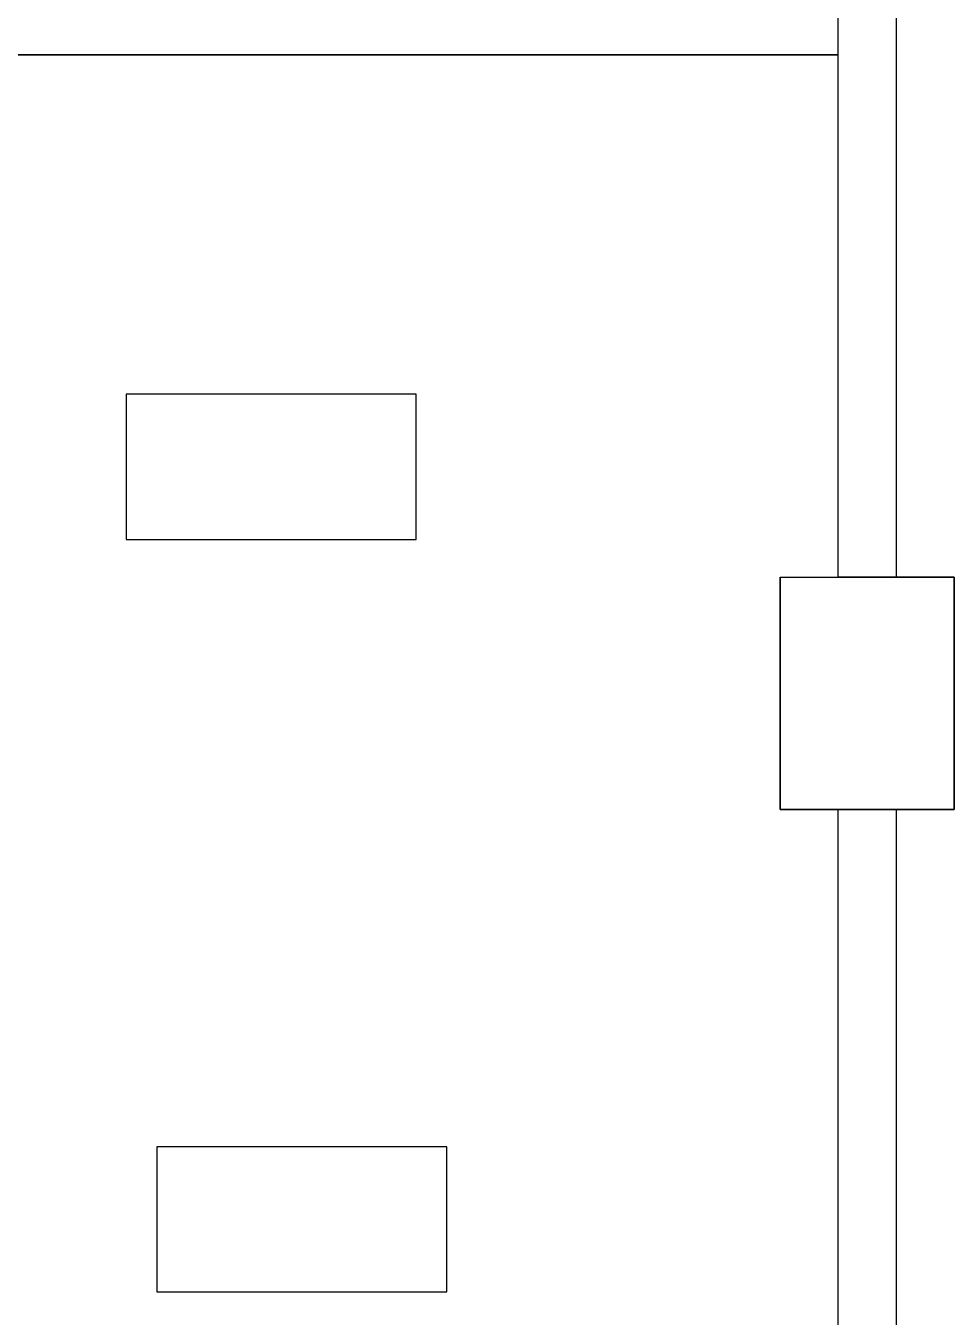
# Model space of a CAD drawing. Extents: x -19 to 297, y 0 to 420.
# Drawn here: x 266.17 to 274.17, y 214.9 to 226.02 of the extents above; entities that cross this region are included whole.
import ezdxf

# ---------------------------------------------------------------- set-up
doc = ezdxf.new("R2010")
doc.units = 0
doc.header["$MEASUREMENT"] = 0
doc.linetypes.add('K5LT_BASIC', pattern=[0])
doc.layers.add('Системный слой', color=7, linetype='Continuous')

# ---------------------------------------------------------------- blocks, each defined once
blk = doc.blocks.new('*U')
at = {"layer": 'Системный слой', "color": 5, "linetype": 'K5LT_BASIC'}
for p, q in [((269.531, 222.845), (267.031, 222.845)), ((267.031, 222.845), (267.031, 221.595)), ((269.531, 221.595), (269.531, 222.845)), ((267.031, 221.595), (269.531, 221.595)), ((269.795, 216.363), (267.295, 216.363)), ((267.295, 216.363), (267.295, 215.113)), ((269.795, 215.113), (269.795, 216.363)), ((267.295, 215.113), (269.795, 215.113))]:
    blk.add_line(p, q, dxfattribs=at)

msp = doc.modelspace()

# ---------------------------------------------------------------- linework, layer by layer
at = {"layer": 'Системный слой', "color": 5, "linetype": 'K5LT_BASIC'}
for p, q in [((273.167, 221.269), (273.167, 226.769)), ((273.667, 226.769), (273.667, 221.269)), ((249.417, 225.769), (273.167, 225.769)), ((273.167, 225.769), (249.417, 225.769)), ((272.667, 221.269), (274.167, 221.269)), ((272.667, 221.269), (272.667, 219.269)), ((272.667, 219.269), (272.667, 221.269)), ((272.667, 221.269), (274.167, 221.269)), ((274.167, 221.269), (273.167, 221.269)), ((274.167, 221.269), (274.167, 219.269)), ((274.167, 219.269), (274.167, 221.269)), ((274.167, 220.519), (274.167, 219.769)), ((274.167, 219.269), (272.667, 219.269)), ((272.667, 219.269), (274.167, 219.269)), ((273.167, 213.769), (273.167, 219.269)), ((273.667, 219.269), (273.667, 213.769))]:
    msp.add_line(p, q, dxfattribs=at)

# ---------------------------------------------------------------- block references
at = {"layer": 'Системный слой'}
msp.add_blockref('*U', (0, 0), dxfattribs=at)
msp.add_blockref('*U', (0, 0), dxfattribs=at)
msp.add_blockref('*U', (0, 0), dxfattribs=at)
msp.add_blockref('*U', (0, 0), dxfattribs=at)
msp.add_blockref('*U', (0, 0), dxfattribs=at)
msp.add_blockref('*U', (0, 0), dxfattribs=at)
msp.add_blockref('*U', (0, 0), dxfattribs=at)
msp.add_blockref('*U', (0, 0), dxfattribs=at)
msp.add_blockref('*U', (0, 0), dxfattribs=at)
msp.add_blockref('*U', (0, 0), dxfattribs=at)
msp.add_blockref('*U', (0, 0), dxfattribs=at)
msp.add_blockref('*U', (0, 0), dxfattribs=at)
msp.add_blockref('*U', (0, 0), dxfattribs=at)
msp.add_blockref('*U', (0, 0), dxfattribs=at)
msp.add_blockref('*U', (0, 0), dxfattribs=at)
msp.add_blockref('*U', (0, 0), dxfattribs=at)
msp.add_blockref('*U', (0, 0), dxfattribs=at)
msp.add_blockref('*U', (0, 0), dxfattribs=at)
msp.add_blockref('*U', (0, 0), dxfattribs=at)
msp.add_blockref('*U', (0, 0), dxfattribs=at)
msp.add_blockref('*U', (0, 0), dxfattribs=at)
msp.add_blockref('*U', (0, 0), dxfattribs=at)
msp.add_blockref('*U', (0, 0), dxfattribs=at)
msp.add_blockref('*U', (0, 0), dxfattribs=at)
msp.add_blockref('*U', (0, 0), dxfattribs=at)
msp.add_blockref('*U', (0, 0), dxfattribs=at)
msp.add_blockref('*U', (0, 0), dxfattribs=at)
msp.add_blockref('*U', (0, 0), dxfattribs=at)
msp.add_blockref('*U', (0, 0), dxfattribs=at)
msp.add_blockref('*U', (0, 0), dxfattribs=at)
msp.add_blockref('*U', (0, 0), dxfattribs=at)
msp.add_blockref('*U', (0, 0), dxfattribs=at)
msp.add_blockref('*U', (0, 0), dxfattribs=at)
msp.add_blockref('*U', (0, 0), dxfattribs=at)
msp.add_blockref('*U', (0, 0), dxfattribs=at)
msp.add_blockref('*U', (0, 0), dxfattribs=at)
msp.add_blockref('*U', (0, 0), dxfattribs=at)
msp.add_blockref('*U', (0, 0), dxfattribs=at)
msp.add_blockref('*U', (0, 0), dxfattribs=at)
msp.add_blockref('*U', (0, 0), dxfattribs=at)
msp.add_blockref('*U', (0, 0), dxfattribs=at)
msp.add_blockref('*U', (0, 0), dxfattribs=at)
msp.add_blockref('*U', (0, 0), dxfattribs=at)
msp.add_blockref('*U', (0, 0), dxfattribs=at)
msp.add_blockref('*U', (0, 0), dxfattribs=at)
msp.add_blockref('*U', (0, 0), dxfattribs=at)
msp.add_blockref('*U', (0, 0), dxfattribs=at)
msp.add_blockref('*U', (0, 0), dxfattribs=at)
msp.add_blockref('*U', (0, 0), dxfattribs=at)
msp.add_blockref('*U', (0, 0), dxfattribs=at)
msp.add_blockref('*U', (0, 0), dxfattribs=at)
msp.add_blockref('*U', (0, 0), dxfattribs=at)
msp.add_blockref('*U', (0, 0), dxfattribs=at)
msp.add_blockref('*U', (0, 0), dxfattribs=at)
msp.add_blockref('*U', (0, 0), dxfattribs=at)
msp.add_blockref('*U', (0, 0), dxfattribs=at)
msp.add_blockref('*U', (0, 0), dxfattribs=at)
msp.add_blockref('*U', (0, 0), dxfattribs=at)
msp.add_blockref('*U', (0, 0), dxfattribs=at)
msp.add_blockref('*U', (0, 0), dxfattribs=at)
msp.add_blockref('*U', (0, 0), dxfattribs=at)
msp.add_blockref('*U', (0, 0), dxfattribs=at)
msp.add_blockref('*U', (0, 0), dxfattribs=at)
msp.add_blockref('*U', (0, 0), dxfattribs=at)
msp.add_blockref('*U', (0, 0), dxfattribs=at)
msp.add_blockref('*U', (0, 0), dxfattribs=at)
msp.add_blockref('*U', (0, 0), dxfattribs=at)
msp.add_blockref('*U', (0, 0), dxfattribs=at)
msp.add_blockref('*U', (0, 0), dxfattribs=at)
msp.add_blockref('*U', (0, 0), dxfattribs=at)
msp.add_blockref('*U', (0, 0), dxfattribs=at)
msp.add_blockref('*U', (0, 0), dxfattribs=at)
msp.add_blockref('*U', (0, 0), dxfattribs=at)
msp.add_blockref('*U', (0, 0), dxfattribs=at)
msp.add_blockref('*U', (0, 0), dxfattribs=at)
msp.add_blockref('*U', (0, 0), dxfattribs=at)
msp.add_blockref('*U', (0, 0), dxfattribs=at)
msp.add_blockref('*U', (0, 0), dxfattribs=at)
msp.add_blockref('*U', (0, 0), dxfattribs=at)
msp.add_blockref('*U', (0, 0), dxfattribs=at)
msp.add_blockref('*U', (0, 0), dxfattribs=at)
msp.add_blockref('*U', (0, 0), dxfattribs=at)
msp.add_blockref('*U', (0, 0), dxfattribs=at)
msp.add_blockref('*U', (0, 0), dxfattribs=at)
msp.add_blockref('*U', (0, 0), dxfattribs=at)
msp.add_blockref('*U', (0, 0), dxfattribs=at)
msp.add_blockref('*U', (0, 0), dxfattribs=at)
msp.add_blockref('*U', (0, 0), dxfattribs=at)
msp.add_blockref('*U', (0, 0), dxfattribs=at)
msp.add_blockref('*U', (0, 0), dxfattribs=at)
msp.add_blockref('*U', (0, 0), dxfattribs=at)
msp.add_blockref('*U', (0, 0), dxfattribs=at)
msp.add_blockref('*U', (0, 0), dxfattribs=at)
msp.add_blockref('*U', (0, 0), dxfattribs=at)
msp.add_blockref('*U', (0, 0), dxfattribs=at)
msp.add_blockref('*U', (0, 0), dxfattribs=at)
msp.add_blockref('*U', (0, 0), dxfattribs=at)
msp.add_blockref('*U', (0, 0), dxfattribs=at)
msp.add_blockref('*U', (0, 0), dxfattribs=at)
msp.add_blockref('*U', (0, 0), dxfattribs=at)
msp.add_blockref('*U', (0, 0), dxfattribs=at)
msp.add_blockref('*U', (0, 0), dxfattribs=at)
msp.add_blockref('*U', (0, 0), dxfattribs=at)
msp.add_blockref('*U', (0, 0), dxfattribs=at)
msp.add_blockref('*U', (0, 0), dxfattribs=at)
msp.add_blockref('*U', (0, 0), dxfattribs=at)
msp.add_blockref('*U', (0, 0), dxfattribs=at)
msp.add_blockref('*U', (0, 0), dxfattribs=at)
msp.add_blockref('*U', (0, 0), dxfattribs=at)
msp.add_blockref('*U', (0, 0), dxfattribs=at)
msp.add_blockref('*U', (0, 0), dxfattribs=at)
msp.add_blockref('*U', (0, 0), dxfattribs=at)
msp.add_blockref('*U', (0, 0), dxfattribs=at)
msp.add_blockref('*U', (0, 0), dxfattribs=at)
msp.add_blockref('*U', (0, 0), dxfattribs=at)
msp.add_blockref('*U', (0, 0), dxfattribs=at)
msp.add_blockref('*U', (0, 0), dxfattribs=at)
msp.add_blockref('*U', (0, 0), dxfattribs=at)
msp.add_blockref('*U', (0, 0), dxfattribs=at)
msp.add_blockref('*U', (0, 0), dxfattribs=at)
msp.add_blockref('*U', (0, 0), dxfattribs=at)
msp.add_blockref('*U', (0, 0), dxfattribs=at)
msp.add_blockref('*U', (0, 0), dxfattribs=at)
msp.add_blockref('*U', (0, 0), dxfattribs=at)
msp.add_blockref('*U', (0, 0), dxfattribs=at)
msp.add_blockref('*U', (0, 0), dxfattribs=at)
msp.add_blockref('*U', (0, 0), dxfattribs=at)
msp.add_blockref('*U', (0, 0), dxfattribs=at)
msp.add_blockref('*U', (0, 0), dxfattribs=at)
msp.add_blockref('*U', (0, 0), dxfattribs=at)
msp.add_blockref('*U', (0, 0), dxfattribs=at)
msp.add_blockref('*U', (0, 0), dxfattribs=at)
msp.add_blockref('*U', (0, 0), dxfattribs=at)
msp.add_blockref('*U', (0, 0), dxfattribs=at)
msp.add_blockref('*U', (0, 0), dxfattribs=at)
msp.add_blockref('*U', (0, 0), dxfattribs=at)
msp.add_blockref('*U', (0, 0), dxfattribs=at)
msp.add_blockref('*U', (0, 0), dxfattribs=at)
msp.add_blockref('*U', (0, 0), dxfattribs=at)
msp.add_blockref('*U', (0, 0), dxfattribs=at)
msp.add_blockref('*U', (0, 0), dxfattribs=at)
msp.add_blockref('*U', (0, 0), dxfattribs=at)
msp.add_blockref('*U', (0, 0), dxfattribs=at)
msp.add_blockref('*U', (0, 0), dxfattribs=at)
msp.add_blockref('*U', (0, 0), dxfattribs=at)
msp.add_blockref('*U', (0, 0), dxfattribs=at)
msp.add_blockref('*U', (0, 0), dxfattribs=at)
msp.add_blockref('*U', (0, 0), dxfattribs=at)
msp.add_blockref('*U', (0, 0), dxfattribs=at)
msp.add_blockref('*U', (0, 0), dxfattribs=at)
msp.add_blockref('*U', (0, 0), dxfattribs=at)
msp.add_blockref('*U', (0, 0), dxfattribs=at)
msp.add_blockref('*U', (0, 0), dxfattribs=at)
msp.add_blockref('*U', (0, 0), dxfattribs=at)
msp.add_blockref('*U', (0, 0), dxfattribs=at)
msp.add_blockref('*U', (0, 0), dxfattribs=at)
msp.add_blockref('*U', (0, 0), dxfattribs=at)
msp.add_blockref('*U', (0, 0), dxfattribs=at)
msp.add_blockref('*U', (0, 0), dxfattribs=at)
msp.add_blockref('*U', (0, 0), dxfattribs=at)
msp.add_blockref('*U', (0, 0), dxfattribs=at)
msp.add_blockref('*U', (0, 0), dxfattribs=at)
msp.add_blockref('*U', (0, 0), dxfattribs=at)
msp.add_blockref('*U', (0, 0), dxfattribs=at)
msp.add_blockref('*U', (0, 0), dxfattribs=at)
msp.add_blockref('*U', (0, 0), dxfattribs=at)
msp.add_blockref('*U', (0, 0), dxfattribs=at)
msp.add_blockref('*U', (0, 0), dxfattribs=at)
msp.add_blockref('*U', (0, 0), dxfattribs=at)
msp.add_blockref('*U', (0, 0), dxfattribs=at)
msp.add_blockref('*U', (0, 0), dxfattribs=at)
msp.add_blockref('*U', (0, 0), dxfattribs=at)
msp.add_blockref('*U', (0, 0), dxfattribs=at)
msp.add_blockref('*U', (0, 0), dxfattribs=at)
msp.add_blockref('*U', (0, 0), dxfattribs=at)
msp.add_blockref('*U', (0, 0), dxfattribs=at)
msp.add_blockref('*U', (0, 0), dxfattribs=at)
msp.add_blockref('*U', (0, 0), dxfattribs=at)
msp.add_blockref('*U', (0, 0), dxfattribs=at)
msp.add_blockref('*U', (0, 0), dxfattribs=at)
msp.add_blockref('*U', (0, 0), dxfattribs=at)
msp.add_blockref('*U', (0, 0), dxfattribs=at)
msp.add_blockref('*U', (0, 0), dxfattribs=at)
msp.add_blockref('*U', (0, 0), dxfattribs=at)
msp.add_blockref('*U', (0, 0), dxfattribs=at)
msp.add_blockref('*U', (0, 0), dxfattribs=at)
msp.add_blockref('*U', (0, 0), dxfattribs=at)
msp.add_blockref('*U', (0, 0), dxfattribs=at)
msp.add_blockref('*U', (0, 0), dxfattribs=at)
msp.add_blockref('*U', (0, 0), dxfattribs=at)
msp.add_blockref('*U', (0, 0), dxfattribs=at)
msp.add_blockref('*U', (0, 0), dxfattribs=at)
msp.add_blockref('*U', (0, 0), dxfattribs=at)
msp.add_blockref('*U', (0, 0), dxfattribs=at)
msp.add_blockref('*U', (0, 0), dxfattribs=at)
msp.add_blockref('*U', (0, 0), dxfattribs=at)
msp.add_blockref('*U', (0, 0), dxfattribs=at)
msp.add_blockref('*U', (0, 0), dxfattribs=at)
msp.add_blockref('*U', (0, 0), dxfattribs=at)
msp.add_blockref('*U', (0, 0), dxfattribs=at)
msp.add_blockref('*U', (0, 0), dxfattribs=at)
msp.add_blockref('*U', (0, 0), dxfattribs=at)
msp.add_blockref('*U', (0, 0), dxfattribs=at)
msp.add_blockref('*U', (0, 0), dxfattribs=at)
msp.add_blockref('*U', (0, 0), dxfattribs=at)
msp.add_blockref('*U', (0, 0), dxfattribs=at)
msp.add_blockref('*U', (0, 0), dxfattribs=at)
msp.add_blockref('*U', (0, 0), dxfattribs=at)
msp.add_blockref('*U', (0, 0), dxfattribs=at)
msp.add_blockref('*U', (0, 0), dxfattribs=at)
msp.add_blockref('*U', (0, 0), dxfattribs=at)
msp.add_blockref('*U', (0, 0), dxfattribs=at)
msp.add_blockref('*U', (0, 0), dxfattribs=at)
msp.add_blockref('*U', (0, 0), dxfattribs=at)
msp.add_blockref('*U', (0, 0), dxfattribs=at)
msp.add_blockref('*U', (0, 0), dxfattribs=at)
msp.add_blockref('*U', (0, 0), dxfattribs=at)
msp.add_blockref('*U', (0, 0), dxfattribs=at)
msp.add_blockref('*U', (0, 0), dxfattribs=at)
msp.add_blockref('*U', (0, 0), dxfattribs=at)
msp.add_blockref('*U', (0, 0), dxfattribs=at)
msp.add_blockref('*U', (0, 0), dxfattribs=at)
msp.add_blockref('*U', (0, 0), dxfattribs=at)
msp.add_blockref('*U', (0, 0), dxfattribs=at)
msp.add_blockref('*U', (0, 0), dxfattribs=at)
msp.add_blockref('*U', (0, 0), dxfattribs=at)
msp.add_blockref('*U', (0, 0), dxfattribs=at)
msp.add_blockref('*U', (0, 0), dxfattribs=at)
msp.add_blockref('*U', (0, 0), dxfattribs=at)
msp.add_blockref('*U', (0, 0), dxfattribs=at)
msp.add_blockref('*U', (0, 0), dxfattribs=at)
msp.add_blockref('*U', (0, 0), dxfattribs=at)
msp.add_blockref('*U', (0, 0), dxfattribs=at)
msp.add_blockref('*U', (0, 0), dxfattribs=at)
msp.add_blockref('*U', (0, 0), dxfattribs=at)
msp.add_blockref('*U', (0, 0), dxfattribs=at)
msp.add_blockref('*U', (0, 0), dxfattribs=at)
msp.add_blockref('*U', (0, 0), dxfattribs=at)
msp.add_blockref('*U', (0, 0), dxfattribs=at)
msp.add_blockref('*U', (0, 0), dxfattribs=at)
msp.add_blockref('*U', (0, 0), dxfattribs=at)
msp.add_blockref('*U', (0, 0), dxfattribs=at)
msp.add_blockref('*U', (0, 0), dxfattribs=at)
msp.add_blockref('*U', (0, 0), dxfattribs=at)
msp.add_blockref('*U', (0, 0), dxfattribs=at)
msp.add_blockref('*U', (0, 0), dxfattribs=at)
msp.add_blockref('*U', (0, 0), dxfattribs=at)
msp.add_blockref('*U', (0, 0), dxfattribs=at)
msp.add_blockref('*U', (0, 0), dxfattribs=at)
msp.add_blockref('*U', (0, 0), dxfattribs=at)
msp.add_blockref('*U', (0, 0), dxfattribs=at)
msp.add_blockref('*U', (0, 0), dxfattribs=at)
msp.add_blockref('*U', (0, 0), dxfattribs=at)
msp.add_blockref('*U', (0, 0), dxfattribs=at)
msp.add_blockref('*U', (0, 0), dxfattribs=at)
msp.add_blockref('*U', (0, 0), dxfattribs=at)
msp.add_blockref('*U', (0, 0), dxfattribs=at)
msp.add_blockref('*U', (0, 0), dxfattribs=at)
msp.add_blockref('*U', (0, 0), dxfattribs=at)
msp.add_blockref('*U', (0, 0), dxfattribs=at)
msp.add_blockref('*U', (0, 0), dxfattribs=at)
msp.add_blockref('*U', (0, 0), dxfattribs=at)
msp.add_blockref('*U', (0, 0), dxfattribs=at)
msp.add_blockref('*U', (0, 0), dxfattribs=at)
msp.add_blockref('*U', (0, 0), dxfattribs=at)
msp.add_blockref('*U', (0, 0), dxfattribs=at)
msp.add_blockref('*U', (0, 0), dxfattribs=at)
msp.add_blockref('*U', (0, 0), dxfattribs=at)
msp.add_blockref('*U', (0, 0), dxfattribs=at)
msp.add_blockref('*U', (0, 0), dxfattribs=at)
msp.add_blockref('*U', (0, 0), dxfattribs=at)
msp.add_blockref('*U', (0, 0), dxfattribs=at)
msp.add_blockref('*U', (0, 0), dxfattribs=at)
msp.add_blockref('*U', (0, 0), dxfattribs=at)
msp.add_blockref('*U', (0, 0), dxfattribs=at)
msp.add_blockref('*U', (0, 0), dxfattribs=at)
msp.add_blockref('*U', (0, 0), dxfattribs=at)
msp.add_blockref('*U', (0, 0), dxfattribs=at)
msp.add_blockref('*U', (0, 0), dxfattribs=at)
msp.add_blockref('*U', (0, 0), dxfattribs=at)
msp.add_blockref('*U', (0, 0), dxfattribs=at)
msp.add_blockref('*U', (0, 0), dxfattribs=at)
msp.add_blockref('*U', (0, 0), dxfattribs=at)
msp.add_blockref('*U', (0, 0), dxfattribs=at)
msp.add_blockref('*U', (0, 0), dxfattribs=at)
msp.add_blockref('*U', (0, 0), dxfattribs=at)
msp.add_blockref('*U', (0, 0), dxfattribs=at)
msp.add_blockref('*U', (0, 0), dxfattribs=at)
msp.add_blockref('*U', (0, 0), dxfattribs=at)
msp.add_blockref('*U', (0, 0), dxfattribs=at)
msp.add_blockref('*U', (0, 0), dxfattribs=at)
msp.add_blockref('*U', (0, 0), dxfattribs=at)
msp.add_blockref('*U', (0, 0), dxfattribs=at)
msp.add_blockref('*U', (0, 0), dxfattribs=at)
msp.add_blockref('*U', (0, 0), dxfattribs=at)
msp.add_blockref('*U', (0, 0), dxfattribs=at)
msp.add_blockref('*U', (0, 0), dxfattribs=at)
msp.add_blockref('*U', (0, 0), dxfattribs=at)
msp.add_blockref('*U', (0, 0), dxfattribs=at)
msp.add_blockref('*U', (0, 0), dxfattribs=at)
msp.add_blockref('*U', (0, 0), dxfattribs=at)
msp.add_blockref('*U', (0, 0), dxfattribs=at)
msp.add_blockref('*U', (0, 0), dxfattribs=at)
msp.add_blockref('*U', (0, 0), dxfattribs=at)
msp.add_blockref('*U', (0, 0), dxfattribs=at)
msp.add_blockref('*U', (0, 0), dxfattribs=at)
msp.add_blockref('*U', (0, 0), dxfattribs=at)
msp.add_blockref('*U', (0, 0), dxfattribs=at)
msp.add_blockref('*U', (0, 0), dxfattribs=at)
msp.add_blockref('*U', (0, 0), dxfattribs=at)
msp.add_blockref('*U', (0, 0), dxfattribs=at)
msp.add_blockref('*U', (0, 0), dxfattribs=at)
msp.add_blockref('*U', (0, 0), dxfattribs=at)
msp.add_blockref('*U', (0, 0), dxfattribs=at)
msp.add_blockref('*U', (0, 0), dxfattribs=at)
msp.add_blockref('*U', (0, 0), dxfattribs=at)
msp.add_blockref('*U', (0, 0), dxfattribs=at)
msp.add_blockref('*U', (0, 0), dxfattribs=at)
msp.add_blockref('*U', (0, 0), dxfattribs=at)
msp.add_blockref('*U', (0, 0), dxfattribs=at)
msp.add_blockref('*U', (0, 0), dxfattribs=at)
msp.add_blockref('*U', (0, 0), dxfattribs=at)
msp.add_blockref('*U', (0, 0), dxfattribs=at)
msp.add_blockref('*U', (0, 0), dxfattribs=at)
msp.add_blockref('*U', (0, 0), dxfattribs=at)
msp.add_blockref('*U', (0, 0), dxfattribs=at)
msp.add_blockref('*U', (0, 0), dxfattribs=at)
msp.add_blockref('*U', (0, 0), dxfattribs=at)
msp.add_blockref('*U', (0, 0), dxfattribs=at)
msp.add_blockref('*U', (0, 0), dxfattribs=at)
msp.add_blockref('*U', (0, 0), dxfattribs=at)
msp.add_blockref('*U', (0, 0), dxfattribs=at)
msp.add_blockref('*U', (0, 0), dxfattribs=at)
msp.add_blockref('*U', (0, 0), dxfattribs=at)
msp.add_blockref('*U', (0, 0), dxfattribs=at)
msp.add_blockref('*U', (0, 0), dxfattribs=at)
msp.add_blockref('*U', (0, 0), dxfattribs=at)
msp.add_blockref('*U', (0, 0), dxfattribs=at)
msp.add_blockref('*U', (0, 0), dxfattribs=at)
msp.add_blockref('*U', (0, 0), dxfattribs=at)
msp.add_blockref('*U', (0, 0), dxfattribs=at)
msp.add_blockref('*U', (0, 0), dxfattribs=at)
msp.add_blockref('*U', (0, 0), dxfattribs=at)
msp.add_blockref('*U', (0, 0), dxfattribs=at)
msp.add_blockref('*U', (0, 0), dxfattribs=at)
msp.add_blockref('*U', (0, 0), dxfattribs=at)
msp.add_blockref('*U', (0, 0), dxfattribs=at)
msp.add_blockref('*U', (0, 0), dxfattribs=at)
msp.add_blockref('*U', (0, 0), dxfattribs=at)
msp.add_blockref('*U', (0, 0), dxfattribs=at)
msp.add_blockref('*U', (0, 0), dxfattribs=at)
msp.add_blockref('*U', (0, 0), dxfattribs=at)
msp.add_blockref('*U', (0, 0), dxfattribs=at)
msp.add_blockref('*U', (0, 0), dxfattribs=at)
msp.add_blockref('*U', (0, 0), dxfattribs=at)
msp.add_blockref('*U', (0, 0), dxfattribs=at)
msp.add_blockref('*U', (0, 0), dxfattribs=at)
msp.add_blockref('*U', (0, 0), dxfattribs=at)
msp.add_blockref('*U', (0, 0), dxfattribs=at)
msp.add_blockref('*U', (0, 0), dxfattribs=at)
msp.add_blockref('*U', (0, 0), dxfattribs=at)
msp.add_blockref('*U', (0, 0), dxfattribs=at)
msp.add_blockref('*U', (0, 0), dxfattribs=at)
msp.add_blockref('*U', (0, 0), dxfattribs=at)
msp.add_blockref('*U', (0, 0), dxfattribs=at)
msp.add_blockref('*U', (0, 0), dxfattribs=at)
msp.add_blockref('*U', (0, 0), dxfattribs=at)
msp.add_blockref('*U', (0, 0), dxfattribs=at)
msp.add_blockref('*U', (0, 0), dxfattribs=at)
msp.add_blockref('*U', (0, 0), dxfattribs=at)
msp.add_blockref('*U', (0, 0), dxfattribs=at)
msp.add_blockref('*U', (0, 0), dxfattribs=at)
msp.add_blockref('*U', (0, 0), dxfattribs=at)
msp.add_blockref('*U', (0, 0), dxfattribs=at)
msp.add_blockref('*U', (0, 0), dxfattribs=at)
msp.add_blockref('*U', (0, 0), dxfattribs=at)
msp.add_blockref('*U', (0, 0), dxfattribs=at)
msp.add_blockref('*U', (0, 0), dxfattribs=at)
msp.add_blockref('*U', (0, 0), dxfattribs=at)
msp.add_blockref('*U', (0, 0), dxfattribs=at)
msp.add_blockref('*U', (0, 0), dxfattribs=at)
msp.add_blockref('*U', (0, 0), dxfattribs=at)
msp.add_blockref('*U', (0, 0), dxfattribs=at)
msp.add_blockref('*U', (0, 0), dxfattribs=at)
msp.add_blockref('*U', (0, 0), dxfattribs=at)
msp.add_blockref('*U', (0, 0), dxfattribs=at)
msp.add_blockref('*U', (0, 0), dxfattribs=at)
msp.add_blockref('*U', (0, 0), dxfattribs=at)
msp.add_blockref('*U', (0, 0), dxfattribs=at)
msp.add_blockref('*U', (0, 0), dxfattribs=at)
msp.add_blockref('*U', (0, 0), dxfattribs=at)
msp.add_blockref('*U', (0, 0), dxfattribs=at)
msp.add_blockref('*U', (0, 0), dxfattribs=at)
msp.add_blockref('*U', (0, 0), dxfattribs=at)
msp.add_blockref('*U', (0, 0), dxfattribs=at)
msp.add_blockref('*U', (0, 0), dxfattribs=at)
msp.add_blockref('*U', (0, 0), dxfattribs=at)
msp.add_blockref('*U', (0, 0), dxfattribs=at)
msp.add_blockref('*U', (0, 0), dxfattribs=at)
msp.add_blockref('*U', (0, 0), dxfattribs=at)
msp.add_blockref('*U', (0, 0), dxfattribs=at)
msp.add_blockref('*U', (0, 0), dxfattribs=at)
msp.add_blockref('*U', (0, 0), dxfattribs=at)
msp.add_blockref('*U', (0, 0), dxfattribs=at)
msp.add_blockref('*U', (0, 0), dxfattribs=at)
msp.add_blockref('*U', (0, 0), dxfattribs=at)
msp.add_blockref('*U', (0, 0), dxfattribs=at)
msp.add_blockref('*U', (0, 0), dxfattribs=at)
msp.add_blockref('*U', (0, 0), dxfattribs=at)
msp.add_blockref('*U', (0, 0), dxfattribs=at)
msp.add_blockref('*U', (0, 0), dxfattribs=at)
msp.add_blockref('*U', (0, 0), dxfattribs=at)
msp.add_blockref('*U', (0, 0), dxfattribs=at)
msp.add_blockref('*U', (0, 0), dxfattribs=at)
msp.add_blockref('*U', (0, 0), dxfattribs=at)
msp.add_blockref('*U', (0, 0), dxfattribs=at)
msp.add_blockref('*U', (0, 0), dxfattribs=at)
msp.add_blockref('*U', (0, 0), dxfattribs=at)
msp.add_blockref('*U', (0, 0), dxfattribs=at)
msp.add_blockref('*U', (0, 0), dxfattribs=at)
msp.add_blockref('*U', (0, 0), dxfattribs=at)
msp.add_blockref('*U', (0, 0), dxfattribs=at)
msp.add_blockref('*U', (0, 0), dxfattribs=at)
msp.add_blockref('*U', (0, 0), dxfattribs=at)
msp.add_blockref('*U', (0, 0), dxfattribs=at)
msp.add_blockref('*U', (0, 0), dxfattribs=at)
msp.add_blockref('*U', (0, 0), dxfattribs=at)
msp.add_blockref('*U', (0, 0), dxfattribs=at)
msp.add_blockref('*U', (0, 0), dxfattribs=at)
msp.add_blockref('*U', (0, 0), dxfattribs=at)
msp.add_blockref('*U', (0, 0), dxfattribs=at)
msp.add_blockref('*U', (0, 0), dxfattribs=at)
msp.add_blockref('*U', (0, 0), dxfattribs=at)
msp.add_blockref('*U', (0, 0), dxfattribs=at)
msp.add_blockref('*U', (0, 0), dxfattribs=at)
msp.add_blockref('*U', (0, 0), dxfattribs=at)
msp.add_blockref('*U', (0, 0), dxfattribs=at)
msp.add_blockref('*U', (0, 0), dxfattribs=at)
msp.add_blockref('*U', (0, 0), dxfattribs=at)
msp.add_blockref('*U', (0, 0), dxfattribs=at)
msp.add_blockref('*U', (0, 0), dxfattribs=at)
msp.add_blockref('*U', (0, 0), dxfattribs=at)
msp.add_blockref('*U', (0, 0), dxfattribs=at)
msp.add_blockref('*U', (0, 0), dxfattribs=at)
msp.add_blockref('*U', (0, 0), dxfattribs=at)
msp.add_blockref('*U', (0, 0), dxfattribs=at)
msp.add_blockref('*U', (0, 0), dxfattribs=at)
msp.add_blockref('*U', (0, 0), dxfattribs=at)
msp.add_blockref('*U', (0, 0), dxfattribs=at)
msp.add_blockref('*U', (0, 0), dxfattribs=at)

doc.saveas('drawing.dxf')
